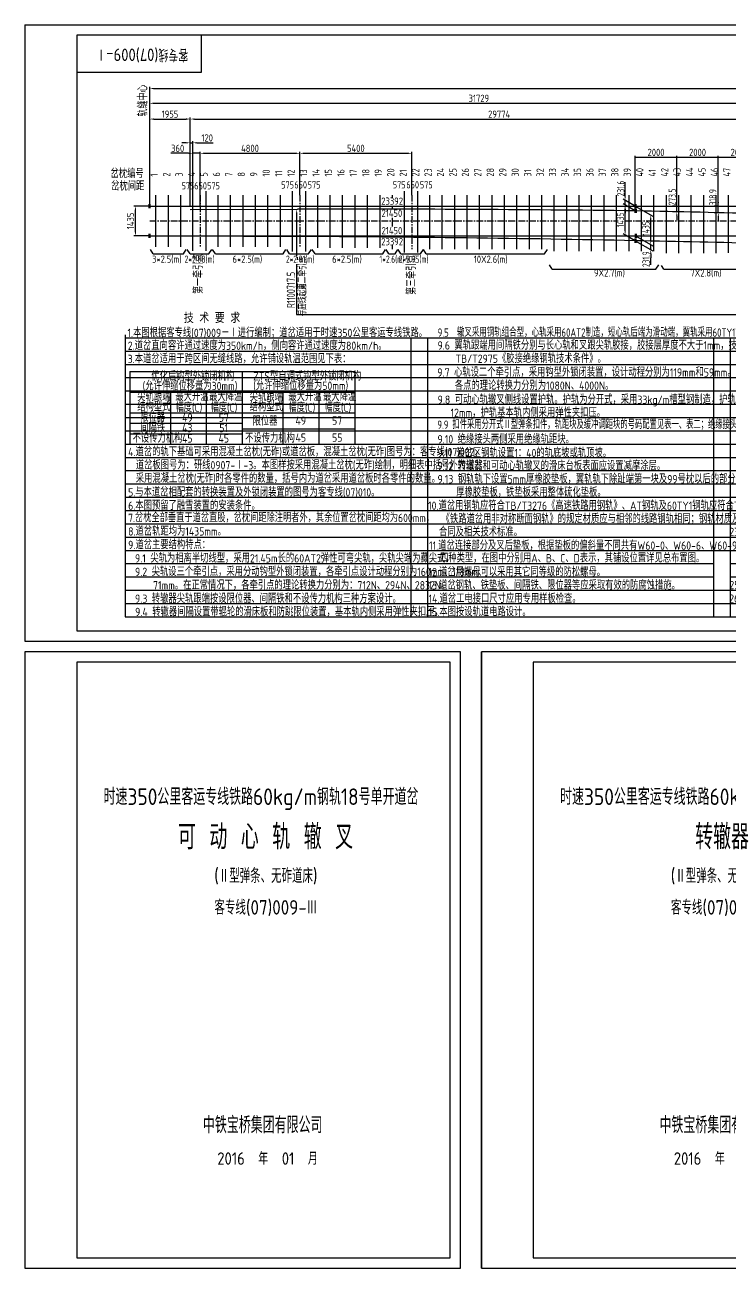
# Model space of a CAD drawing. Header units: millimetres. Extents: x 88099 to 263099, y -144739 to -10699.
# Drawn here: x 88099 to 122087, y -70599 to -10699 of the extents above; entities that cross this region are included whole.
import ezdxf
from ezdxf.enums import TextEntityAlignment as Align

# ---------------------------------------------------------------- set-up
doc = ezdxf.new("R2010")
doc.units = ezdxf.units.MM
doc.linetypes.add('CENTER', pattern=[50.8, 31.75, -6.35, 6.35, -6.35])
doc.layers.get('0').update_dxf_attribs({"color": 1})
doc.layers.get('Defpoints').update_dxf_attribs({"color": 252})
for name, color, linetype in [('4', 7, 'Continuous'), ('尺寸线层', 7, 'Continuous'), ('粗实线层', 1, 'Continuous'), ('细实线层', 7, 'Continuous')]:
    doc.layers.add(name, color=color, linetype=linetype)
doc.styles.add('HZ', font='gbenor.shx', dxfattribs={"width": 0.7, "bigfont": 'gbcbig.shx'})
doc.styles.get("Standard").update_dxf_attribs({"font": 'gbenor.shx', "bigfont": 'gbcbig.shx'})
doc.dimstyles.new('ISO-25', dxfattribs={"dimtxt": 3.5, "dimasz": 2, "dimexe": 0.75, "dimexo": 0, "dimtad": 1, "dimdec": 1, "dimtxsty": 'Standard', "dimcen": 2.5, "dimclrd": 2, "dimclre": 2, "dimclrt": 2, "dimadec": 0, "dimazin": 0, "dimtfac": 1, "dimtdec": 1, "dimtmove": 0, "dimatfit": 3, "dimfxl": 1, "dimarcsym": 0})
doc.dimstyles.new('P12', dxfattribs={"dimtxt": 2.5, "dimasz": 2, "dimexe": 2, "dimexo": 0, "dimgap": 0.1, "dimtad": 1, "dimdec": 1, "dimzin": 0, "dimdsep": 46, "dimtxsty": 'HZ', "dimcen": 0.1, "dimse1": 1, "dimse2": 1, "dimadec": 0, "dimazin": 0, "dimtfac": 0.72, "dimtdec": 1, "dimtix": 1, "dimtmove": 2, "dimatfit": 3, "dimfxl": 1, "dimtolj": 1, "dimtzin": 0, "dimarcsym": 0})

# ---------------------------------------------------------------- blocks, each defined once
blk = doc.blocks.new('*D6')
at = {"layer": 'Defpoints', "color": 0, "transparency": 16777216}
for p in [(125843, -14476), (94114, -19431), (125843, -20149)]:
    blk.add_point(p, dxfattribs=at)
at = {"layer": '尺寸线层', "color": 7, "lineweight": -2, "transparency": 16777216}
for p, q in [((94114, -19431), (94114, -14401)), ((94314, -14476), (125643, -14476)), ((125843, -20149), (125843, -14401))]:
    blk.add_line(p, q, dxfattribs=at)
at = {"layer": '尺寸线层', "color": 7, "transparency": 16777216}
for points in [[(94314, -14443), (94314, -14509), (94114, -14476)], [(125643, -14443), (125643, -14509), (125843, -14476)]]:
    blk.add_solid(points, dxfattribs=at)
at = {"layer": '尺寸线层', "color": 7, "transparency": 16777216, "insert": (109978, -14238), "char_height": 350, "attachment_point": 5}
blk.add_mtext('31729', dxfattribs=at)
blk = doc.blocks.new('*D8')
at = {"layer": 'Defpoints', "color": 0, "transparency": 16777216}
for p in [(163114, -13767), (94114, -19431), (163114, -19431)]:
    blk.add_point(p, dxfattribs=at)
at = {"layer": '尺寸线层', "color": 7, "lineweight": -2, "transparency": 16777216}
for p, q in [((94114, -19431), (94114, -13692)), ((94314, -13767), (162914, -13767)), ((163114, -19431), (163114, -13692))]:
    blk.add_line(p, q, dxfattribs=at)
at = {"layer": '尺寸线层', "color": 7, "transparency": 16777216}
for points in [[(94314, -13734), (94314, -13800), (94114, -13767)], [(162914, -13734), (162914, -13800), (163114, -13767)]]:
    blk.add_solid(points, dxfattribs=at)
at = {"layer": '尺寸线层', "color": 7, "transparency": 16777216, "insert": (128614, -13530), "char_height": 350, "attachment_point": 5}
blk.add_mtext('69000', dxfattribs=at)
blk = doc.blocks.new('*D9')
at = {"layer": 'Defpoints', "color": 0, "transparency": 16777216}
for p in [(117026, -19149), (117514, -19431), (117517, -19663)]:
    blk.add_point(p, dxfattribs=at)
at = {"layer": '细实线层', "color": 0, "lineweight": -2, "transparency": 16777216}
for p, q in [((117514, -19431), (116926, -19092)), ((117026, -18949), (117026, -18749)), ((117026, -19379), (117026, -19149)), ((117517, -19663), (116926, -19321)), ((117026, -19579), (117026, -19779))]:
    blk.add_line(p, q, dxfattribs=at)
at = {"layer": '细实线层', "color": 0, "transparency": 16777216}
for points in [[(116993, -18949), (117060, -18949), (117026, -19149)], [(116993, -19579), (117060, -19579), (117026, -19379)]]:
    blk.add_solid(points, dxfattribs=at)
at = {"layer": '细实线层', "color": 0, "transparency": 16777216, "insert": (116816, -18582), "char_height": 350, "attachment_point": 5, "rotation": 90, "style": 'HZ'}
blk.add_mtext('\\A1;231.6', dxfattribs=at)
blk = doc.blocks.new('*D10')
at = {"layer": 'Defpoints', "color": 0, "transparency": 16777216}
for p in [(117026, -19379), (117517, -19663), (117514, -21098)]:
    blk.add_point(p, dxfattribs=at)
at = {"layer": '细实线层', "color": 0, "lineweight": -2, "transparency": 16777216}
for p, q in [((117517, -19663), (116926, -19321)), ((117026, -20616), (117026, -19579)), ((117514, -21098), (116926, -20759))]:
    blk.add_line(p, q, dxfattribs=at)
at = {"layer": '细实线层', "color": 0, "transparency": 16777216}
for points in [[(116993, -19579), (117060, -19579), (117026, -19379)], [(116993, -20616), (117060, -20616), (117026, -20816)]]:
    blk.add_solid(points, dxfattribs=at)
at = {"layer": '细实线层', "color": 0, "transparency": 16777216, "insert": (116801, -20098), "char_height": 350, "attachment_point": 5, "rotation": 90, "style": 'HZ'}
blk.add_mtext('\\A1;1435', dxfattribs=at)
blk = doc.blocks.new('*D11')
at = {"layer": 'Defpoints', "color": 0, "transparency": 16777216}
for p in [(117514, -19431), (118260, -19862), (117519, -20866)]:
    blk.add_point(p, dxfattribs=at)
at = {"layer": '细实线层', "color": 0, "lineweight": -2, "transparency": 16777216}
for p, q in [((117514, -19431), (118360, -19920)), ((118260, -21094), (118260, -20062)), ((117519, -20866), (118360, -21352))]:
    blk.add_line(p, q, dxfattribs=at)
at = {"layer": '细实线层', "color": 0, "transparency": 16777216}
for points in [[(118227, -20062), (118294, -20062), (118260, -19862)], [(118227, -21094), (118294, -21094), (118260, -21294)]]:
    blk.add_solid(points, dxfattribs=at)
at = {"layer": '细实线层', "color": 0, "transparency": 16777216, "insert": (118029, -20513), "char_height": 350, "attachment_point": 5, "rotation": 90, "style": 'HZ'}
blk.add_mtext('\\A1;1435', dxfattribs=at)
blk = doc.blocks.new('*D12')
at = {"layer": 'Defpoints', "color": 0, "transparency": 16777216}
for p in [(117519, -20866), (117514, -21098), (118260, -21294)]:
    blk.add_point(p, dxfattribs=at)
at = {"layer": '细实线层', "color": 0, "lineweight": -2, "transparency": 16777216}
for p, q in [((117519, -20866), (118360, -21352)), ((118260, -21094), (118260, -20894)), ((117514, -21098), (118360, -21587)), ((118260, -21529), (118260, -21294)), ((118260, -21729), (118260, -21929))]:
    blk.add_line(p, q, dxfattribs=at)
at = {"layer": '细实线层', "color": 0, "transparency": 16777216}
for points in [[(118227, -21094), (118294, -21094), (118260, -21294)], [(118227, -21729), (118294, -21729), (118260, -21529)]]:
    blk.add_solid(points, dxfattribs=at)
at = {"layer": '细实线层', "color": 0, "transparency": 16777216, "insert": (118035, -21988), "char_height": 350, "attachment_point": 5, "rotation": 90, "style": 'HZ'}
blk.add_mtext('\\A1;231.9', dxfattribs=at)
blk = doc.blocks.new('*D13')
at = {"layer": 'Defpoints', "color": 0, "transparency": 16777216}
for p in [(93428, -19431), (94114, -19431), (94114, -20866)]:
    blk.add_point(p, dxfattribs=at)
at = {"layer": '尺寸线层', "color": 7, "lineweight": -2, "transparency": 16777216}
for p, q in [((94114, -19431), (93353, -19431)), ((93428, -20666), (93428, -19631)), ((94114, -20866), (93353, -20866))]:
    blk.add_line(p, q, dxfattribs=at)
at = {"layer": '尺寸线层', "color": 7, "transparency": 16777216}
for points in [[(93394, -19631), (93461, -19631), (93428, -19431)], [(93394, -20666), (93461, -20666), (93428, -20866)]]:
    blk.add_solid(points, dxfattribs=at)
at = {"layer": '尺寸线层', "color": 7, "transparency": 16777216, "insert": (93190, -20149), "char_height": 350, "attachment_point": 5, "rotation": 90}
blk.add_mtext('1435', dxfattribs=at)
blk = doc.blocks.new('*D14')
at = {"layer": 'Defpoints', "color": 0, "transparency": 16777216}
for p in [(96069, -15237), (94114, -19431), (96069, -19431)]:
    blk.add_point(p, dxfattribs=at)
at = {"layer": '尺寸线层', "color": 7, "lineweight": -2, "transparency": 16777216}
for p, q in [((94114, -19431), (94114, -15162)), ((94314, -15237), (95869, -15237)), ((96069, -19431), (96069, -15162))]:
    blk.add_line(p, q, dxfattribs=at)
at = {"layer": '尺寸线层', "color": 7, "transparency": 16777216}
for points in [[(94314, -15204), (94314, -15271), (94114, -15237)], [(95869, -15204), (95869, -15271), (96069, -15237)]]:
    blk.add_solid(points, dxfattribs=at)
at = {"layer": '尺寸线层', "color": 7, "transparency": 16777216, "insert": (95091, -15000), "char_height": 350, "attachment_point": 5}
blk.add_mtext('1955', dxfattribs=at)
blk = doc.blocks.new('*D15')
at = {"layer": 'Defpoints', "color": 0, "transparency": 16777216}
for p in [(96189, -16382), (96189, -18849), (96069, -19431)]:
    blk.add_point(p, dxfattribs=at)
at = {"layer": '尺寸线层', "color": 7, "lineweight": -2, "transparency": 16777216}
for p, q in [((95869, -16382), (95669, -16382)), ((96069, -19431), (96069, -16307)), ((96069, -16382), (96189, -16382)), ((96189, -18849), (96189, -16307)), ((96389, -16382), (97181, -16382))]:
    blk.add_line(p, q, dxfattribs=at)
at = {"layer": '尺寸线层', "color": 7, "transparency": 16777216}
for points in [[(95869, -16349), (95869, -16415), (96069, -16382)], [(96389, -16349), (96389, -16415), (96189, -16382)]]:
    blk.add_solid(points, dxfattribs=at)
at = {"layer": '尺寸线层', "color": 7, "transparency": 16777216, "insert": (96885, -16145), "char_height": 350, "attachment_point": 5}
blk.add_mtext('120', dxfattribs=at)
blk = doc.blocks.new('*D16')
at = {"layer": 'Defpoints', "color": 0, "transparency": 16777216}
for p in [(125843, -15237), (96069, -19431), (125843, -20149)]:
    blk.add_point(p, dxfattribs=at)
at = {"layer": '尺寸线层', "color": 7, "lineweight": -2, "transparency": 16777216}
for p, q in [((96069, -19431), (96069, -15162)), ((96269, -15237), (125643, -15237)), ((125843, -20149), (125843, -15162))]:
    blk.add_line(p, q, dxfattribs=at)
at = {"layer": '尺寸线层', "color": 7, "transparency": 16777216}
for points in [[(96269, -15204), (96269, -15271), (96069, -15237)], [(125643, -15204), (125643, -15271), (125843, -15237)]]:
    blk.add_solid(points, dxfattribs=at)
at = {"layer": '尺寸线层', "color": 7, "transparency": 16777216, "insert": (110956, -15000), "char_height": 350, "attachment_point": 5}
blk.add_mtext('29774', dxfattribs=at)
blk = doc.blocks.new('*D24')
at = {"layer": 'Defpoints', "color": 0, "transparency": 16777216}
for p in [(119517, -17080), (117517, -19663), (119517, -19663)]:
    blk.add_point(p, dxfattribs=at)
at = {"layer": '尺寸线层', "color": 7, "lineweight": -2, "transparency": 16777216}
for p, q in [((117517, -19663), (117517, -17005)), ((117717, -17080), (119317, -17080)), ((119517, -19663), (119517, -17005))]:
    blk.add_line(p, q, dxfattribs=at)
at = {"layer": '尺寸线层', "color": 7, "transparency": 16777216}
for points in [[(117717, -17047), (117717, -17114), (117517, -17080)], [(119317, -17047), (119317, -17114), (119517, -17080)]]:
    blk.add_solid(points, dxfattribs=at)
at = {"layer": '尺寸线层', "color": 7, "transparency": 16777216, "insert": (118517, -16843), "char_height": 350, "attachment_point": 5}
blk.add_mtext('2000', dxfattribs=at)
blk = doc.blocks.new('*D25')
at = {"layer": 'Defpoints', "color": 0, "transparency": 16777216}
for p in [(121517, -17080), (119517, -19663), (121517, -19663)]:
    blk.add_point(p, dxfattribs=at)
at = {"layer": '尺寸线层', "color": 7, "lineweight": -2, "transparency": 16777216}
for p, q in [((119517, -19663), (119517, -17005)), ((119717, -17080), (121317, -17080)), ((121517, -19663), (121517, -17005))]:
    blk.add_line(p, q, dxfattribs=at)
at = {"layer": '尺寸线层', "color": 7, "transparency": 16777216}
for points in [[(119717, -17047), (119717, -17114), (119517, -17080)], [(121317, -17047), (121317, -17114), (121517, -17080)]]:
    blk.add_solid(points, dxfattribs=at)
at = {"layer": '尺寸线层', "color": 7, "transparency": 16777216, "insert": (120517, -16843), "char_height": 350, "attachment_point": 5}
blk.add_mtext('2000', dxfattribs=at)
blk = doc.blocks.new('*D26')
at = {"layer": 'Defpoints', "color": 0, "transparency": 16777216}
for p in [(123517, -17080), (121517, -19663), (123517, -19663)]:
    blk.add_point(p, dxfattribs=at)
at = {"layer": '尺寸线层', "color": 7, "lineweight": -2, "transparency": 16777216}
for p, q in [((121517, -19663), (121517, -17005)), ((121717, -17080), (123317, -17080)), ((123517, -19663), (123517, -17005))]:
    blk.add_line(p, q, dxfattribs=at)
at = {"layer": '尺寸线层', "color": 7, "transparency": 16777216}
for points in [[(121717, -17047), (121717, -17114), (121517, -17080)], [(123317, -17047), (123317, -17114), (123517, -17080)]]:
    blk.add_solid(points, dxfattribs=at)
at = {"layer": '尺寸线层', "color": 7, "transparency": 16777216, "insert": (122517, -16843), "char_height": 350, "attachment_point": 5}
blk.add_mtext('2000', dxfattribs=at)
blk = doc.blocks.new('*D40')
at = {"layer": 'Defpoints', "color": 0, "transparency": 16777216}
for p in [(119517, -19431), (119517, -19431), (119517, -19704)]:
    blk.add_point(p, dxfattribs=at)
at = {"layer": '细实线层', "color": 0, "lineweight": -2, "transparency": 16777216}
for p, q in [((119517, -19231), (119517, -19031)), ((119517, -19431), (119317, -19431)), ((119517, -19704), (119317, -19704)), ((119517, -19704), (119517, -19431)), ((119517, -19904), (119517, -20104))]:
    blk.add_line(p, q, dxfattribs=at)
at = {"layer": '细实线层', "color": 0, "transparency": 16777216}
for points in [[(119484, -19231), (119551, -19231), (119517, -19431)], [(119484, -19904), (119551, -19904), (119517, -19704)]]:
    blk.add_solid(points, dxfattribs=at)
at = {"layer": '细实线层', "color": 0, "transparency": 16777216, "insert": (119294, -18990), "char_height": 350, "attachment_point": 5, "rotation": 90, "style": 'HZ'}
blk.add_mtext('\\A1;273.5', dxfattribs=at)
blk = doc.blocks.new('*D41')
at = {"layer": 'Defpoints', "color": 0, "transparency": 16777216}
for p in [(121517, -19431), (121517, -19431), (121517, -19750)]:
    blk.add_point(p, dxfattribs=at)
at = {"layer": '细实线层', "color": 0, "lineweight": -2, "transparency": 16777216}
for p, q in [((121517, -19231), (121517, -19031)), ((121517, -19431), (121317, -19431)), ((121517, -19750), (121317, -19750)), ((121517, -19750), (121517, -19431)), ((121517, -19950), (121517, -20150))]:
    blk.add_line(p, q, dxfattribs=at)
at = {"layer": '细实线层', "color": 0, "transparency": 16777216}
for points in [[(121484, -19231), (121551, -19231), (121517, -19431)], [(121484, -19950), (121551, -19950), (121517, -19750)]]:
    blk.add_solid(points, dxfattribs=at)
at = {"layer": '细实线层', "color": 0, "transparency": 16777216, "insert": (121249, -19002), "char_height": 350, "attachment_point": 5, "rotation": 90, "style": 'HZ'}
blk.add_mtext('\\A1;318.9', dxfattribs=at)
blk = doc.blocks.new('*D63')
at = {"layer": 'Defpoints', "color": 0, "transparency": 16777216}
for p in [(101349, -16886), (96549, -18899), (101349, -18899)]:
    blk.add_point(p, dxfattribs=at)
at = {"layer": '尺寸线层', "color": 7, "lineweight": -2, "transparency": 16777216}
for p, q in [((96549, -18899), (96549, -16811)), ((96749, -16886), (101149, -16886)), ((101349, -18899), (101349, -16811))]:
    blk.add_line(p, q, dxfattribs=at)
at = {"layer": '尺寸线层', "color": 7, "transparency": 16777216}
for points in [[(96749, -16853), (96749, -16920), (96549, -16886)], [(101149, -16853), (101149, -16920), (101349, -16886)]]:
    blk.add_solid(points, dxfattribs=at)
at = {"layer": '尺寸线层', "color": 7, "transparency": 16777216, "insert": (98949, -16649), "char_height": 350, "attachment_point": 5}
blk.add_mtext('4800', dxfattribs=at)
blk = doc.blocks.new('*D4')
at = {"layer": 'Defpoints', "color": 0, "transparency": 16777216}
for p in [(106749, -16886), (101349, -18899), (106749, -18899)]:
    blk.add_point(p, dxfattribs=at)
at = {"layer": '尺寸线层', "color": 7, "lineweight": -2, "transparency": 16777216}
for p, q in [((101349, -18899), (101349, -16811)), ((101549, -16886), (106549, -16886)), ((106749, -18899), (106749, -16811))]:
    blk.add_line(p, q, dxfattribs=at)
at = {"layer": '尺寸线层', "color": 7, "transparency": 16777216}
for points in [[(101549, -16853), (101549, -16920), (101349, -16886)], [(106549, -16853), (106549, -16920), (106749, -16886)]]:
    blk.add_solid(points, dxfattribs=at)
at = {"layer": '尺寸线层', "color": 7, "transparency": 16777216, "insert": (104049, -16649), "char_height": 350, "attachment_point": 5}
blk.add_mtext('5400', dxfattribs=at)
blk = doc.blocks.new('*D64')
at = {"layer": 'Defpoints', "color": 0, "transparency": 16777216}
for p in [(96189, -16886), (96189, -19431), (96549, -19431)]:
    blk.add_point(p, dxfattribs=at)
at = {"layer": '尺寸线层', "color": 7, "lineweight": -2, "transparency": 16777216}
for p, q in [((95989, -16886), (95139, -16886)), ((96189, -19431), (96189, -16811)), ((96549, -16886), (96189, -16886)), ((96549, -19431), (96549, -16811)), ((96749, -16886), (96949, -16886))]:
    blk.add_line(p, q, dxfattribs=at)
at = {"layer": '尺寸线层', "color": 7, "transparency": 16777216}
for points in [[(95989, -16853), (95989, -16920), (96189, -16886)], [(96749, -16853), (96749, -16920), (96549, -16886)]]:
    blk.add_solid(points, dxfattribs=at)
at = {"layer": '尺寸线层', "color": 7, "transparency": 16777216, "insert": (95464, -16649), "char_height": 350, "attachment_point": 5}
blk.add_mtext('360', dxfattribs=at)

msp = doc.modelspace()

# ---------------------------------------------------------------- linework, layer by layer
at = {"color": 3, "linetype": 'CENTER', "ltscale": 10}
for p, q in [((96548.86, -18898.52), (96548.86, -21398.52)), ((101348.86, -18898.52), (101348.86, -21398.52)), ((106748.86, -18898.52), (106748.86, -21498.52)), ((94113.86, -20148.52), (116690.02, -20148.52)), ((117026.2, -20148.52), (143192.24, -20148.52))]:
    msp.add_line(p, q, dxfattribs=at)
at = {"color": 1, "linetype": 'ByBlock', "ltscale": 10}
for p, q in [((94117.86, -19431.02), (117509.86, -19431.02)), ((96067.72, -19594.68), (101235.99, -19582.05)), ((117517.86, -19431.02), (142109.86, -19431.02)), ((94117.86, -20866.02), (96068.86, -20866.02)), ((96068.86, -20866.02), (101229.63, -20892.81)), ((96068.86, -20866.02), (117518.86, -20866.02)), ((117526.86, -20866.02), (142109.86, -20866.02))]:
    msp.add_line(p, q, dxfattribs=at)
at = {"color": 7}
for p, q in [((93157.49, -27396.4), (93157.49, -30896.4)), ((93157.49, -27396.4), (103993.47, -27396.4)), ((98575.48, -27396.4), (98575.48, -30896.4)), ((98575.48, -27396.4), (98575.48, -30896.4)), ((103993.47, -27396.4), (103993.47, -30896.4)), ((93157.49, -28396.4), (98575.48, -28396.4)), ((95111.35, -28396.4), (95111.35, -30896.4)), ((96843.41, -28396.4), (96843.41, -30896.4)), ((98575.48, -28396.4), (103993.47, -28396.4)), ((100529.34, -28396.4), (100529.34, -30896.4)), ((102261.4, -28396.4), (102261.4, -30896.4)), ((93157.49, -29396.4), (98575.48, -29396.4)), ((93157.49, -29896.4), (98575.48, -29896.4)), ((98575.48, -29396.4), (103993.47, -29396.4)), ((93157.49, -30396.4), (98575.48, -30396.4)), ((98575.48, -30159.15), (103993.47, -30159.15)), ((93157.49, -30896.4), (98575.48, -30896.4)), ((98575.48, -30896.4), (103993.47, -30896.4))]:
    msp.add_line(p, q, dxfattribs=at)
for centre in [(96243.01, -29009.5), (97919.53, -29009.5), (101676.68, -29009.5), (103408.74, -29009.5)]:
    msp.add_circle(centre, 18.39, dxfattribs=at)
at = {"color": 1, "linetype": 'ByBlock', "ltscale": 10}
for centre, radius, start, end in [((103925.69, -1120296.26), 1100717.5, 89.29249278, 90.14000729), ((95526.85, -1120160.52), 1100717.5, 88.20668801, 88.85483254), ((95526.85, -1120160.52), 1099282.5, 88.85418802, 89.70276348), ((95526.85, -1120160.52), 1099282.5, 88.20610613, 88.85377105)]:
    msp.add_arc(centre, radius, start, end, dxfattribs=at)
at = {"layer": '4'}
for p, q in [((94413.86, -21398.52), (94413.86, -18898.52)), ((95013.86, -21398.52), (95013.86, -18898.52)), ((95613.86, -21398.52), (95613.86, -18898.52)), ((96188.86, -21588.52), (96188.86, -18708.52)), ((96838.86, -21588.52), (96838.86, -18708.52)), ((97413.86, -21398.52), (97413.86, -18898.52)), ((98013.86, -21398.52), (98013.86, -18898.52)), ((98613.86, -21398.52), (98613.86, -18898.52)), ((99213.86, -21398.52), (99213.86, -18898.52)), ((99813.86, -21398.52), (99813.86, -18898.52)), ((100413.86, -21398.52), (100413.86, -18898.52)), ((100988.86, -21618.52), (100988.86, -18708.52)), ((101638.86, -21618.52), (101638.86, -18708.52)), ((102213.86, -21448.52), (102213.86, -18898.52)), ((102813.86, -21448.52), (102813.86, -18898.52)), ((103413.86, -21448.52), (103413.86, -18898.52)), ((104013.86, -21448.52), (104013.86, -18898.52)), ((104613.86, -21448.52), (104613.86, -18898.52)), ((105213.86, -21448.52), (105213.86, -18898.52)), ((105813.86, -19029.94), (105813.86, -18898.52)), ((106388.86, -21658.52), (106388.86, -18708.52)), ((107038.86, -21658.52), (107038.86, -18708.52)), ((107613.86, -21498.52), (107613.86, -18898.52)), ((108213.86, -21498.52), (108213.86, -18898.52)), ((108813.86, -21498.52), (108813.86, -18898.52)), ((109413.86, -21498.52), (109413.86, -18898.52)), ((110013.86, -21498.52), (110013.86, -18898.52)), ((110613.86, -21498.52), (110613.86, -18898.52)), ((111213.86, -21498.52), (111213.86, -18898.52)), ((111813.86, -21498.52), (111813.86, -18898.52)), ((112413.86, -21498.52), (112413.86, -18898.52)), ((113013.86, -21498.52), (113013.86, -18898.52)), ((113613.86, -21598.52), (113613.86, -18898.52)), ((114213.86, -21598.52), (114213.86, -18898.52)), ((114813.86, -21598.52), (114813.86, -18898.52)), ((115413.86, -21598.52), (115413.86, -18898.52)), ((116013.86, -21598.52), (116013.86, -18898.52)), ((116613.86, -21598.52), (116613.86, -18898.52)), ((117213.86, -21598.52), (117213.86, -18898.52)), ((117813.86, -21598.52), (117813.86, -18898.52)), ((118413.86, -21598.52), (118413.86, -18898.52)), ((119013.86, -21701.73), (119013.86, -18898.52)), ((119613.86, -21701.73), (119613.86, -18898.52)), ((120213.86, -21701.73), (120213.86, -18898.52)), ((120813.86, -21701.73), (120813.86, -18898.52)), ((121413.86, -21701.73), (121413.86, -18898.52)), ((122013.86, -21687.1), (122013.86, -18898.52)), ((105813.86, -19580.13), (105813.86, -19431.02)), ((105813.86, -20409.79), (105813.86, -19989.53)), ((105813.86, -20935.77), (105813.86, -20847.98)), ((105813.86, -21498.52), (105813.86, -21297.2))]:
    msp.add_line(p, q, dxfattribs=at)
at = {"layer": 'Defpoints'}
for p, q in [((92930.37, -25637.1), (92930.37, -39216.4)), ((92930.37, -25776.4), (122082.39, -25776.4)), ((106706.38, -25776.4), (106706.38, -39216.4)), ((107506.37, -25776.4), (122082.39, -25776.4)), ((107506.38, -25776.4), (107506.38, -39216.4)), ((121282.39, -25776.4), (121282.39, -39216.4)), ((122082.39, -25776.4), (122082.39, -39216.4)), ((122082.39, -25776.4), (122082.39, -39216.4)), ((122082.39, -25776.4), (150486.61, -25776.4)), ((92930.37, -26416.4), (122082.39, -26416.4)), ((107506.37, -26416.4), (122082.39, -26416.4)), ((122082.39, -26416.4), (150486.61, -26416.4)), ((92930.37, -27056.4), (122082.39, -27056.4)), ((107506.37, -27056.4), (122082.39, -27056.4)), ((122082.39, -27056.4), (150486.61, -27056.4)), ((92930.37, -27696.4), (122082.39, -27696.4)), ((107506.37, -27696.4), (122082.39, -27696.4)), ((122082.39, -27696.4), (150486.61, -27696.4)), ((92930.37, -28336.4), (122082.39, -28336.4)), ((107506.37, -28336.4), (122082.39, -28336.4)), ((122082.39, -28336.4), (150486.61, -28336.4)), ((92930.37, -28976.4), (122082.39, -28976.4)), ((107506.37, -28976.4), (122082.39, -28976.4)), ((122082.39, -28976.4), (150486.61, -28976.4)), ((92930.37, -29616.4), (122082.39, -29616.4)), ((107506.37, -29616.4), (122082.39, -29616.4)), ((122082.39, -29616.4), (136658.39, -29616.4)), ((92930.37, -30256.4), (122082.39, -30256.4)), ((107506.37, -30256.4), (122082.39, -30256.4)), ((122082.39, -30256.4), (136658.39, -30256.4)), ((122082.39, -30256.4), (136658.39, -30256.4)), ((92930.37, -30896.4), (122082.39, -30896.4)), ((107506.37, -30896.4), (122082.39, -30896.4)), ((121282.39, -30896.4), (122082.39, -30896.4)), ((122082.39, -30896.4), (136658.39, -30896.4)), ((92930.37, -31536.4), (121282.39, -31536.4)), ((121282.39, -31536.4), (122082.39, -31536.4)), ((122082.39, -31536.4), (135858.39, -31536.4)), ((92930.37, -32176.4), (121282.39, -32176.4)), ((121282.39, -32176.4), (122082.39, -32176.4)), ((122082.39, -32176.4), (135858.39, -32176.4)), ((92930.37, -32816.4), (121282.39, -32816.4)), ((121282.39, -32816.4), (122082.39, -32816.4)), ((122082.39, -32816.4), (135858.39, -32816.4)), ((92930.37, -33456.4), (121282.39, -33456.4)), ((121282.39, -33456.4), (122082.39, -33456.4)), ((121282.39, -33456.4), (122082.39, -33456.4)), ((122082.39, -33456.4), (135858.39, -33456.4)), ((92930.37, -34096.4), (121282.39, -34096.4)), ((121282.39, -34096.4), (122082.39, -34096.4)), ((122082.39, -34096.4), (135858.39, -34096.4)), ((92930.37, -34736.4), (121282.39, -34736.4)), ((121282.39, -34736.4), (122082.39, -34736.4)), ((122082.39, -34736.4), (135858.39, -34736.4)), ((92930.37, -35376.4), (121282.39, -35376.4)), ((121282.39, -35376.4), (122082.39, -35376.4)), ((122082.39, -35376.4), (135858.39, -35376.4)), ((92930.37, -36016.4), (121282.39, -36016.4)), ((121282.39, -36016.4), (122082.39, -36016.4)), ((121282.39, -36016.4), (122082.39, -36016.4)), ((122082.39, -36016.4), (135858.39, -36016.4)), ((92930.37, -36656.4), (121282.39, -36656.4)), ((122082.39, -36656.4), (135858.39, -36656.4)), ((92930.37, -37296.4), (121282.39, -37296.4)), ((122082.39, -37296.4), (135858.39, -37296.4)), ((92930.37, -37936.4), (122082.39, -37936.4)), ((122082.39, -37936.4), (135858.39, -37936.4)), ((92930.37, -38576.4), (122082.39, -38576.4)), ((122082.39, -38576.4), (135858.39, -38576.4)), ((92930.37, -39216.4), (122082.39, -39216.4)), ((122082.39, -39216.4), (135858.39, -39216.4))]:
    msp.add_line(p, q, dxfattribs=at)
for centre in [(94113.86, -19431.02), (117513.86, -19431.02), (117521.36, -19662.77), (94113.86, -20866.02), (117522.86, -20866.02), (117513.05, -21097.91)]:
    msp.add_circle(centre, 4, dxfattribs=at)
at = {"layer": '粗实线层'}
for p, q in [((90598.58, -11199.02), (90598.58, -39899.02)), ((262598.58, -11199.02), (90598.58, -11199.02)), ((96598.58, -11199.02), (96598.58, -12999.02)), ((96598.58, -12999.02), (90598.58, -12999.02)), ((90598.58, -39899.02), (213698.58, -39899.02)), ((108598.58, -41399.02), (90598.58, -41399.02)), ((90598.58, -41399.02), (90598.58, -70099.02)), ((108598.58, -70099.02), (108598.58, -41399.02)), ((130598.58, -41399.02), (112598.58, -41399.02)), ((112598.58, -41399.02), (112598.58, -70099.02)), ((90598.58, -70099.02), (108598.58, -70099.02)), ((112598.58, -70099.02), (130598.58, -70099.02))]:
    msp.add_line(p, q, dxfattribs=at)
at = {"layer": '细实线层'}
for p, q in [((88098.58, -10699.02), (88098.58, -40399.02)), ((88098.58, -10699.02), (263098.58, -10699.02)), ((117026.2, -18749.46), (117026.2, -18283.57)), ((94088.86, -19530.84), (94088.86, -19330.84)), ((94138.86, -19530.84), (94138.86, -19330.84)), ((117509.87, -19530.93), (117509.87, -19330.93)), ((117517.32, -19762.68), (117517.32, -19562.68)), ((117559.87, -19530.93), (117559.87, -19330.93)), ((117567.32, -19762.68), (117567.32, -19562.68)), ((101202.63, -21843.24), (101197.52, -19782.14)), ((94088.86, -20965.84), (94088.86, -20765.84)), ((94138.86, -20965.84), (94138.86, -20765.84)), ((117518.86, -20966.12), (117518.86, -20766.12)), ((117568.86, -20966.12), (117568.86, -20766.12)), ((94283.49, -21728.52), (94147.81, -21522.77)), ((95744.24, -21728.52), (95879.92, -21522.77)), ((96058.49, -21728.52), (95922.81, -21522.77)), ((96969.24, -21728.52), (97104.92, -21522.77)), ((97283.49, -21728.52), (97147.81, -21522.77)), ((100544.24, -21728.52), (100679.92, -21522.77)), ((100858.49, -21728.52), (100722.81, -21522.77)), ((101769.24, -21728.52), (101904.92, -21522.77)), ((102083.49, -21728.52), (101947.81, -21522.77)), ((105344.24, -21728.52), (105479.92, -21522.77)), ((105644.24, -21728.52), (105508.56, -21522.77)), ((105944.24, -21728.52), (106079.92, -21522.77)), ((106219.24, -21728.52), (106083.56, -21522.77)), ((107169.24, -21728.52), (107304.92, -21522.77)), ((107444.24, -21728.52), (107308.56, -21522.77)), ((113149.01, -21728.52), (113284.7, -21522.77)), ((117509.05, -21198.01), (117509.05, -20998.01)), ((117559.05, -21198.01), (117559.05, -20998.01)), ((94283.49, -21728.52), (95744.24, -21728.52)), ((96058.49, -21728.52), (96969.24, -21728.52)), ((97283.49, -21728.52), (100544.24, -21728.52)), ((100858.49, -21728.52), (101769.24, -21728.52)), ((102083.49, -21728.52), (105344.24, -21728.52)), ((105644.24, -21728.52), (105944.24, -21728.52)), ((106219.24, -21728.52), (107169.24, -21728.52)), ((107444.24, -21728.52), (113149.01, -21728.52)), ((118260.27, -22263.43), (118260.27, -21928.86)), ((101209.59, -24647.73), (101203.59, -22229.7)), ((113516.18, -22464.22), (113380.5, -22258.48)), ((113516.18, -22464.22), (118510.91, -22464.22)), ((118510.91, -22464.22), (118646.59, -22258.48)), ((118898.27, -22464.22), (118780.5, -22285.63)), ((118898.27, -22464.22), (122697.76, -22464.22)), ((90598.58, -39899.02), (129598.58, -39899.02)), ((88098.58, -40399.02), (263098.58, -40399.02)), ((109098.58, -40899.02), (88098.58, -40899.02)), ((88098.58, -40899.02), (88098.58, -70599.02)), ((109098.58, -70599.02), (109098.58, -40899.02)), ((131098.58, -40899.02), (110098.58, -40899.02)), ((110098.58, -40899.02), (110098.58, -70599.02)), ((110098.58, -70599.02), (110098.58, -40899.02)), ((88098.58, -70599.02), (109098.58, -70599.02)), ((110098.58, -70599.02), (131098.58, -70599.02))]:
    msp.add_line(p, q, dxfattribs=at)
at = {"layer": '细实线层', "color": 6}
for p, q in [((117517.36, -17080.33), (142118.86, -17080.33)), ((101209.59, -24647.73), (157474.8, -24647.73))]:
    msp.add_line(p, q, dxfattribs=at)
at = {"layer": '细实线层'}
msp.add_solid([(101230.86, -19782.06), (101164.19, -19782.23), (101197.03, -19582.14)], dxfattribs=at)

# ---------------------------------------------------------------- texts
at = {"color": 7, "style": 'HZ', "width": 0.96}
for s, p in [('轨缝中心', (94000.52, -15113.63)), ('第一牵引点', (96669.16, -23662.23)), ('第三牵引点', (106938.11, -23707.15))]:
    msp.add_text(s, height=400, rotation=90, dxfattribs=at).set_placement(p)
at = {"color": 7, "style": 'HZ'}
for s, height, p in [('岔枕编号', 400, (92226.81, -18077.75)), ('岔枕间距', 400, (92259.26, -18675.57)), ('技 术 要 求', 500, (95760.64, -25063.81)), ('1.本图根据客专线(07)009－Ⅰ进行编制；道岔适用于时速350公里客运专线铁路。', 400, (93043.78, -25739.24)), ('2.道岔直向容许通过速度为350km/h，侧向容许通过速度为80km/h。', 400, (93060.65, -26357.96)), ('9.6 翼轨跟端用间隔铁分别与长心轨和叉跟尖轨胶接，胶接层厚度不大于1mm，技术要求参照', 400, (107986.76, -26343.25)), ('3.本道岔适用于跨区间无缝线路，允许铺设轨温范围见下表：', 400, (93053.25, -26993.39)), ('    TB/T2975《胶接绝缘钢轨技术条件》。', 400, (107986.76, -26983.25)), ('优化后钩型外锁闭机构', 400, (94190.21, -27837.25)), ('ZTS型自调式钩型外锁闭机构', 400, (99105.31, -27829.19)), ('9.7 心轨设二个牵引点，采用钩型外锁闭装置，设计动程分别为119mm和59mm。正常情况下，', 400, (107976.26, -27646.61)), ('(允许伸缩位移量为30mm)', 400, (93773.08, -28297.4)), ('(允许伸缩位移量为50mm)', 400, (99105.31, -28285.14)), ('    各点的理论转换力分别为1080N、4000N。', 400, (107953.07, -28281.23)), ('尖轨跟端', 400, (93514.57, -28821.09)), ('最大升温', 400, (95352.16, -28821.09)), ('最大降温', 400, (96977.28, -28821.09)), ('尖轨跟端', 400, (98932.56, -28821.09)), ('最大升温', 400, (100797, -28821.09)), ('最大降温', 400, (102466.5, -28821.09)), ('9.8 可动心轨辙叉侧线设置护轨。护轨为分开式，采用33kg/m槽型钢制造，护轨高出基本轨顶面', 400, (107991.1, -28958.43)), ('结构型式', 400, (93514.57, -29308.08)), ('幅度(C)', 400, (95352.16, -29338.53)), ('幅度(C)', 400, (97039.85, -29338.53)), ('结构型式', 400, (98932.56, -29308.08)), ('幅度(C)', 400, (100797, -29338.53)), ('幅度(C)', 400, (102529.06, -29338.53)), ('12mm，护轨基本轨内侧采用弹性夹扣压。', 400, (108614.57, -29588.91)), ('间隔铁', 400, (93655.32, -30321.09)), ('限位器', 400, (93655.32, -29821.09)), ('49', 400, (95677.74, -29825.02)), ('43', 400, (95677.74, -30325.02)), ('57', 400, (97444.28, -29825.02)), ('51', 400, (97475.67, -30325.02)), ('限位器', 400, (99073.31, -30001.94)), ('49', 400, (101142, -29967.09)), ('57', 400, (102903.76, -29967.09)), ('不设传力机构', 400, (93294.09, -30821.09)), ('45', 400, (95677.74, -30825.02)), ('45', 400, (97430.52, -30825.02)), ('不设传力机构', 400, (98712.08, -30821.09)), ('45', 400, (101142, -30786.23)), ('55', 400, (102903.76, -30786.23)), ('9.10 绝缘接头两侧采用绝缘轨距块。', 400, (107984.68, -30865.29)), ('4.道岔的轨下基础可采用混凝土岔枕(无砟)或道岔板，混凝土岔枕(无砟)图号为：客专线(07)002，', 400, (93075.15, -31477.41)), ('9.11 道岔区钢轨设置1：40的轨底坡或轨顶坡。', 400, (107980.05, -31529.78)), ('道岔板图号为：研线0907-Ⅰ-3。本图样按采用混凝土岔枕(无砟)绘制，明细表中括号外为道岔', 400, (93445.12, -32117.41)), ('9.12 转辙器和可动心轨辙叉的滑床台板表面应设置减摩涂层。', 400, (107984.68, -32146.32)), ('采用混凝土岔枕(无砟)时各零件的数量，括号内为道岔采用道岔板时各零件的数量。', 400, (93445.12, -32757.41)), ('9.13 钢轨轨下设置5mm厚橡胶垫板，翼轨轨下除趾端第一块及99号枕以后的部分外均设置7mm', 400, (107984.68, -32786.32)), ('5.与本道岔相配套的转换装置及外锁闭装置的图号为客专线(07)010。', 400, (93075.15, -33422.25)), ('厚橡胶垫板，铁垫板采用整体硫化垫板。', 400, (108888.56, -33426.32)), ('6.本图预留了融雪装置的安装条件。', 400, (93075.15, -34062.25)), ('10.道岔用钢轨应符合TB/T3276《高速铁路用钢轨》、AT钢轨及60TY1钢轨应符合TB/T3109', 400, (107529.73, -34065.49)), ('   《铁路道岔用非对称断面钢轨》的规定材质应与相邻的线路钢轨相同；钢轨材质及淬火要求依据订货', 400, (107529.73, -34705.49)), ('8.道岔轨距均为1435mm。', 400, (93075.15, -35306.26)), ('合同及相关技术标准。', 400, (108056.03, -35334.11)), ('23.长短心轨联结螺栓扭矩为600N·m，限位器、转辙器跟端用间隔铁及翼轨用间隔铁联结螺栓扭矩为', 400, (122047.51, -35327.06)), ('9.道岔主要结构特点：', 400, (93075.15, -35953.86)), ('11.道岔连接部分及叉后垫板，根据垫板的偏斜量不同共有W60-0、W60-6、W60-9、W60-12', 400, (107577.53, -35986.91)), ('9.1 尖轨为相离半切线型，采用21.45m长的60AT2弹性可弯尖轨，尖轨尖端为藏尖式。', 400, (93408.67, -36602.88)), ('四种类型，在图中分别用A、B、C、D表示，其铺设位置详见总布置图。', 400, (108104.41, -36596.11)), ('9.2 尖轨设三个牵引点，采用分动钩型外锁闭装置，各牵引点设计动程分别为160mm、118mm、', 400, (93408.67, -37251.38)), ('12.道岔用螺母可以采用其它同等级的防松螺母。', 400, (107554.79, -37264.12)), ('    71mm。在正常情况下，各牵引点的理论转换力分别为：712N、294N、2832N。', 400, (93408.67, -37899.41)), ('13.道岔钢轨、铁垫板、间隔铁、限位器等应采取有效的防腐蚀措施。', 400, (107554.79, -37904.12)), ('25.钢轨顶面到混凝土岔枕钢桁架钢筋底面的高度为419mm(牵引点两端的岔枕除外)。 ', 400, (122050.78, -37887.06)), ('9.3 转辙器尖轨跟端按设限位器、间隔铁和不设传力机构三种方案设计。', 400, (93408.67, -38545.06)), ('14.道岔工电接口尺寸应用专用样板检查。', 400, (107554.79, -38543.08)), ('26.导曲线钢轨需厂内预钻跳线孔，要求以%%C9.8mm钻头钻孔，孔高距钢轨轨底79mm。跳线孔按两种', 400, (122044.44, -38541.11)), ('9.4 转辙器间隔设置带辊轮的滑床板和防跳限位装置，基本轨内侧采用弹性夹扣压。', 400, (93412.33, -39183.99)), ('15.本图按设轨道电路设计。', 400, (107554.78, -39183.08))]:
    msp.add_text(s, height=height, dxfattribs=at).set_placement(p)
at = {"color": 1, "linetype": 'ByBlock', "ltscale": 10, "style": 'HZ'}
for s, p in [('23392', (105275.94, -19366.2)), ('21450', (105288.18, -19948.31)), ('21450', (105288.18, -20786.45)), ('23392', (105275.94, -21318.68))]:
    msp.add_text(s, height=350, dxfattribs=at).set_placement(p)
at = {"color": 7, "style": 'HZ', "oblique": 3, "width": 0.8}
for s, p in [('第二牵引点', (101669.45, -23480.54)), ('导曲线起点', (101666.08, -24757.18))]:
    msp.add_text(s, height=400, rotation=90, dxfattribs=at).set_placement(p)
at = {"color": 7, "style": 'HZ'}
for s, width, p in [('9.5  辙叉采用钢轨组合型，心轨采用60AT2制造，短心轨后端为滑动端，翼轨采用60TY1钢轨制造。', 0.9, (107988.35, -25722.48)), ('9.9 扣件采用分开式Ⅱ型弹条扣件，轨距块及缓冲调距块的号码配置见表一、表二；绝缘接头处弹条端头均戴绝缘帽。', 0.88, (107980.05, -30163.03)), ('7.岔枕全部垂直于道岔直股，岔枕间距除注明者外，其余位置岔枕间距均为600mm，', 0.99, (93075.15, -34652.92))]:
    msp.add_text(s, height=400, dxfattribs=dict(at, width=width)).set_placement(p)
at = {"color": 7, "insert": (100922.65, -22598.6), "char_height": 400, "attachment_point": 6, "rotation": 90, "style": 'HZ'}
msp.add_mtext('\\A1;R1100717.5', dxfattribs=at)
at = {"layer": '粗实线层'}
for s, p in [('可 动 心 轨 辙 叉', (99696.91, -50420.91)), ('转辙器', (121696.91, -50420.91))]:
    msp.add_text(s, height=1200, dxfattribs=at).set_placement(p, align=Align.CENTER)
for p in [(96681.68, -64100.54), (118681.68, -64100.54)]:
    msp.add_text('中铁宝桥集团有限公司', height=800, dxfattribs=at).set_placement(p)
at = {"layer": '细实线层'}
msp.add_text('客专线(07)009-Ⅰ', height=600, rotation=180, dxfattribs=at).set_placement((93755.61, -11841.34), align=Align.CENTER)
at = {"layer": '细实线层', "style": 'HZ', "width": 0.85}
for s, p in [('1', (94503.86, -18009.16)), ('2', (95103.86, -18009.16)), ('3', (95703.86, -18009.16)), ('4', (96303.86, -18009.16)), ('5', (96903.86, -18009.16)), ('6', (97503.86, -18009.16)), ('7', (98103.86, -18009.16)), ('8', (98703.86, -18009.16)), ('9', (99303.86, -18009.16)), ('10', (99903.86, -18009.16)), ('11', (100503.86, -18009.16)), ('12', (101103.86, -18009.16)), ('13', (101703.86, -18009.16)), ('14', (102303.86, -18009.16)), ('15', (102903.86, -18009.16)), ('16', (103503.86, -18009.16)), ('17', (104103.86, -18009.16)), ('18', (104703.86, -18009.16)), ('19', (105303.86, -18009.16)), ('20', (105903.86, -18009.16)), ('21', (106503.86, -18009.16)), ('22', (107103.86, -18009.16)), ('23', (107703.86, -18009.16)), ('24', (108303.86, -18009.16)), ('25', (108903.86, -18009.16)), ('26', (109503.86, -18009.16)), ('27', (110103.86, -18009.16)), ('28', (110703.86, -18009.16)), ('29', (111303.86, -18009.16)), ('30', (111903.86, -18009.16)), ('31', (112503.86, -18009.16)), ('32', (113103.86, -18009.16)), ('33', (113703.86, -18009.16)), ('34', (114303.86, -18009.16)), ('35', (114903.86, -18009.16)), ('36', (115503.86, -18009.16)), ('37', (116103.86, -18009.16)), ('38', (116703.86, -18009.16)), ('39', (117303.86, -18009.16)), ('40', (117903.86, -18009.16)), ('41', (118503.86, -18009.16)), ('42', (119103.86, -18009.16)), ('43', (119703.86, -18009.16)), ('44', (120303.86, -18009.16)), ('45', (120903.86, -18009.16)), ('46', (121503.86, -18009.16)), ('47', (122103.86, -18009.16))]:
    msp.add_text(s, height=350, rotation=90, dxfattribs=at).set_placement(p)
at = {"layer": '细实线层', "style": 'HZ', "width": 0.8}
for s, p in [('575', (95652.66, -18629.11)), ('650', (96262.3, -18629.11)), ('575', (96882.18, -18629.11)), ('575', (100454.56, -18584.37)), ('650', (101085.28, -18584.37)), ('575', (101729.97, -18584.37)), ('575', (105830.1, -18581.28)), ('650', (106482.99, -18578.17)), ('575', (107135.7, -18581.28))]:
    msp.add_text(s, height=350, dxfattribs=at).set_placement(p)
at = {"layer": '细实线层', "color": 3}
for s, p in [('3*2.5(m)', (94941.96, -22163.05)), ('6*2.5(m)', (98821.77, -22163.05)), ('6*2.5(m)', (103621.77, -22163.05))]:
    msp.add_text(s, height=350, dxfattribs=at).set_placement(p, align=Align.CENTER)
at = {"layer": '细实线层', "color": 3, "width": 0.7}
for s, p in [('2*2.88(m)', (96522.63, -22163.05)), ('2*2.91(m)', (101367.25, -22163.05)), ('1*2.6(m)', (105787.48, -22163.05)), ('2*2.95(m)', (106834.42, -22163.05))]:
    msp.add_text(s, height=350, dxfattribs=at).set_placement(p, align=Align.CENTER)
at = {"layer": '细实线层', "color": 3}
msp.add_text('10X2.6(m)', height=350, dxfattribs=at).set_placement((109729.78, -22167.47))
at = {"layer": '细实线层', "color": 7}
for s, p in [('9X2.7(m)', (115524.57, -22824.58)), ('7X2.8(m)', (120171.45, -22824.58))]:
    msp.add_text(s, height=350, dxfattribs=at).set_placement(p)
at = {"layer": '细实线层'}
for s, height, p in [('时速350公里客运专线铁路60kg/m钢轨18号单开道岔', 800, (99478.54, -48286.14)), ('时速350公里客运专线铁路60kg/m钢轨18号单开道岔', 800, (121478.54, -48286.14)), ('(Ⅱ型弹条、无砟道床)', 700, (99712.98, -52046.09)), ('(Ⅱ型弹条、无砟道床)', 700, (121712.98, -52046.09)), ('客专线(07)009-Ⅲ', 700, (99712.98, -53568.51)), ('客专线(07)009-Ⅱ', 700, (121712.98, -53568.51))]:
    msp.add_text(s, height=height, dxfattribs=at).set_placement(p, align=Align.CENTER)
for p in [(97373.24, -65618.03), (119373.24, -65618.03)]:
    msp.add_text('2016  年  01  月', height=600, dxfattribs=at).set_placement(p)

# ---------------------------------------------------------------- dimensions: what is measured, and where the dimension line sits
at = {"layer": '尺寸线层'}
for base, p1, p2, picture, middle in [((163113.86, -13767.04), (94113.86, -19431.02), (163113.86, -19431.02), '*D8', (128613.86, -13529.54)), ((125842.86, -14475.93), (94113.86, -19431.02), (125842.86, -20148.52), '*D6', (109978.36, -14238.43)), ((96068.86, -15237.23), (94113.86, -19431.02), (96068.86, -19431.02), '*D14', (95091.36, -14999.73)), ((125842.86, -15237.23), (96068.86, -19431.02), (125842.86, -20148.52), '*D16', (110955.86, -14999.73)), ((96188.86, -16886.5), (96548.86, -19431.02), (96188.86, -19431.02), '*D64', (95463.75, -16649)), ((101348.86, -16886.5), (96548.86, -18898.52), (101348.86, -18898.52), '*D63', (98948.86, -16649)), ((106748.86, -16886.5), (101348.86, -18898.52), (106748.86, -18898.52), '*D4', (104048.86, -16649)), ((119517.36, -17080.33), (117517.36, -19662.71), (119517.36, -19662.71), '*D24', (118517.36, -16842.83)), ((121517.36, -17080.33), (119517.36, -19662.71), (121517.36, -19662.71), '*D25', (120517.36, -16842.83)), ((123517.36, -17080.33), (121517.36, -19662.71), (123517.36, -19662.71), '*D26', (122517.36, -16842.83))]:
    dim = msp.add_linear_dim(base=base, p1=p1, p2=p2, dimstyle='ISO-25', override={"dimscale": 100, "dimdec": 0, "dimclrd": 7, "dimclre": 7, "dimclrt": 7}, dxfattribs=at)
    dim.commit()
    dim.dimension.update_dxf_attribs({"geometry": picture, "text_midpoint": middle})
dim = msp.add_linear_dim(base=(96188.86, -16382.15), p1=(96068.86, -19431.02), p2=(96188.86, -18848.52), dimstyle='ISO-25', override={"dimscale": 100, "dimdec": 0, "dimclrd": 7, "dimclre": 7, "dimclrt": 7}, dxfattribs=at)
dim.commit()
dim.dimension.update_dxf_attribs({"geometry": '*D15', "text_midpoint": (96884.81, -16382.15), "dimtype": 160})
dim = msp.add_linear_dim(base=(93427.69, -19431.02), p1=(94113.86, -20866.02), p2=(94113.86, -19431.02), angle=90, text='1435', dimstyle='ISO-25', override={"dimscale": 100, "dimdec": 0, "dimclrd": 7, "dimclre": 7, "dimclrt": 7}, dxfattribs=at)
dim.commit()
dim.dimension.update_dxf_attribs({"geometry": '*D13', "text_midpoint": (93190.19, -20148.52)})
at = {"layer": '细实线层'}
for base, p1, p2, text, picture, middle in [((117026.2, -19149.46), (117517.32, -19662.68), (117513.86, -19431.02), '231.6', '*D9', (116816.13, -18582.34)), ((118260.27, -19861.95), (117518.86, -20866), (117513.86, -19431.02), '1435', '*D11', (118029.36, -20513.39)), ((118260.27, -21294.05), (117513.86, -21097.92), (117518.86, -20866), '231.9', '*D12', (118034.66, -21987.81))]:
    dim = msp.add_linear_dim(base=base, p1=p1, p2=p2, angle=90, text=text, dimstyle='P12', override={"dimscale": 100, "dimtxt": 3.5, "dimexe": 1, "dimgap": 0.5, "dimse1": 0, "dimse2": 0}, dxfattribs=at)
    dim.commit()
    dim.dimension.update_dxf_attribs({"geometry": picture, "text_midpoint": middle, "dimtype": 160})
for base, p1, p2, picture, middle in [((119517.36, -19431.02), (119517.36, -19704.49), (119517.36, -19431.02), '*D40', (119293.89, -18989.8)), ((121517.36, -19431.02), (121517.36, -19749.91), (121517.36, -19431.02), '*D41', (121248.52, -19002.01))]:
    dim = msp.add_linear_dim(base=base, p1=p1, p2=p2, angle=90, dimstyle='P12', override={"dimscale": 100, "dimtxt": 3.5, "dimgap": 0.5, "dimse1": 0, "dimse2": 0}, dxfattribs=at)
    dim.commit()
    dim.dimension.update_dxf_attribs({"geometry": picture, "text_midpoint": middle, "dimtype": 160})
dim = msp.add_linear_dim(base=(117026.2, -19379.13), p1=(117513.86, -21097.92), p2=(117517.32, -19662.68), angle=90, text='1435', dimstyle='P12', override={"dimscale": 100, "dimtxt": 3.5, "dimexe": 1, "dimgap": 0.5, "dimse1": 0, "dimse2": 0}, dxfattribs=at)
dim.commit()
dim.dimension.update_dxf_attribs({"geometry": '*D10', "text_midpoint": (116801.2, -20097.75)})

doc.saveas('drawing.dxf')
